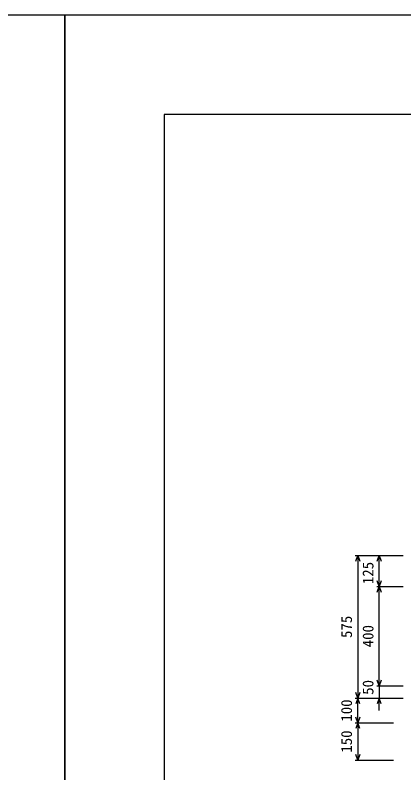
# Model space of a CAD drawing. Units: millimetres, scale not verified. Extents: x -16800 to 16800, y -5940 to 5940.
# Drawn here: x -200 to 1367, y 2884 to 5940 of the extents above; entities that cross this region are included whole.
import ezdxf
from ezdxf.enums import TextEntityAlignment as Align

# ---------------------------------------------------------------- set-up
doc = ezdxf.new("R2010")
doc.units = ezdxf.units.MM
doc.header["$LTSCALE"] = 20
for name, color, linetype, lineweight in [('0-0_DIM', 7, 'Continuous', 25), ('0-1_Defpoints', 5, 'Continuous', 25), ('0-7_WAKU', 3, 'Continuous', 25)]:
    doc.layers.add(name, color=color, linetype=linetype, lineweight=lineweight)
doc.styles.add('ＭＳ ゴシック', font='')
doc.styles.get('ＭＳ ゴシック').set_extended_font_data('MS Gothic')

msp = doc.modelspace()

# ---------------------------------------------------------------- linework, layer by layer
at = {"layer": '0-0_DIM'}
for p, q in [((1170.8, 3760.65), (1364.13, 3760.65)), ((1180.8, 3760.65), (1180.8, 3185.65)), ((1267.46, 3635.65), (1267.46, 3760.65)), ((1257.46, 3635.65), (1364.13, 3635.65)), ((1267.46, 3235.65), (1267.46, 3635.65)), ((1257.46, 3235.65), (1364.13, 3235.65)), ((1267.46, 3235.65), (1267.46, 3185.65)), ((1170.8, 3185.65), (1364.13, 3185.65)), ((1180.8, 3085.65), (1180.8, 3185.65)), ((1267.46, 3135.65), (1267.46, 3185.65)), ((1170.8, 3085.65), (1325, 3085.65)), ((1180.8, 3085.65), (1180.8, 2935.65)), ((1170.8, 2935.65), (1325, 2935.65))]:
    msp.add_line(p, q, dxfattribs=at)
for points in [[(1172.59, 3738.1), (1180.8, 3760.65), (1189.01, 3738.1)], [(1259.26, 3738.1), (1267.46, 3760.65), (1275.67, 3738.1)], [(1275.67, 3658.2), (1267.46, 3635.65), (1259.26, 3658.2)], [(1259.26, 3613.1), (1267.46, 3635.65), (1275.67, 3613.1)], [(1275.67, 3258.2), (1267.46, 3235.65), (1259.26, 3258.2)], [(1189.01, 3208.2), (1180.8, 3185.65), (1172.59, 3208.2)], [(1189.01, 3163.1), (1180.8, 3185.65), (1172.59, 3163.1)], [(1275.67, 3163.1), (1267.46, 3185.65), (1259.26, 3163.1)], [(1189.01, 3108.2), (1180.8, 3085.65), (1172.59, 3108.2)], [(1189.01, 3063.1), (1180.8, 3085.65), (1172.59, 3063.1)], [(1189.01, 2958.2), (1180.8, 2935.65), (1172.59, 2958.2)]]:
    msp.add_lwpolyline(points, dxfattribs=at)
at = {"layer": '0-1_Defpoints'}
for points in [[(-16800, -5940), (0, -5940), (0, 5940), (-16800, 5940)], [(0, -5940), (16800, -5940), (16800, 5940), (0, 5940)]]:
    msp.add_lwpolyline(points, close=True, dxfattribs=at)
at = {"layer": '0-7_WAKU'}
msp.add_lwpolyline([(400, -5540), (16400, -5540), (16400, 5540), (400, 5540)], close=True, dxfattribs=at)

# ---------------------------------------------------------------- texts
at = {"layer": '0-0_DIM', "style": 'ＭＳ ゴシック'}
for s, p in [('125', (1257.46, 3645.4)), ('575', (1170.8, 3428.15)), ('400', (1257.46, 3390.65)), ('50', (1257.46, 3198.98)), ('100', (1170.8, 3090.65)), ('150', (1170.8, 2965.65))]:
    msp.add_text(s, height=43.99, rotation=90, dxfattribs=at).set_placement(p, align=Align.BOTTOM_LEFT)

doc.saveas('drawing.dxf')
